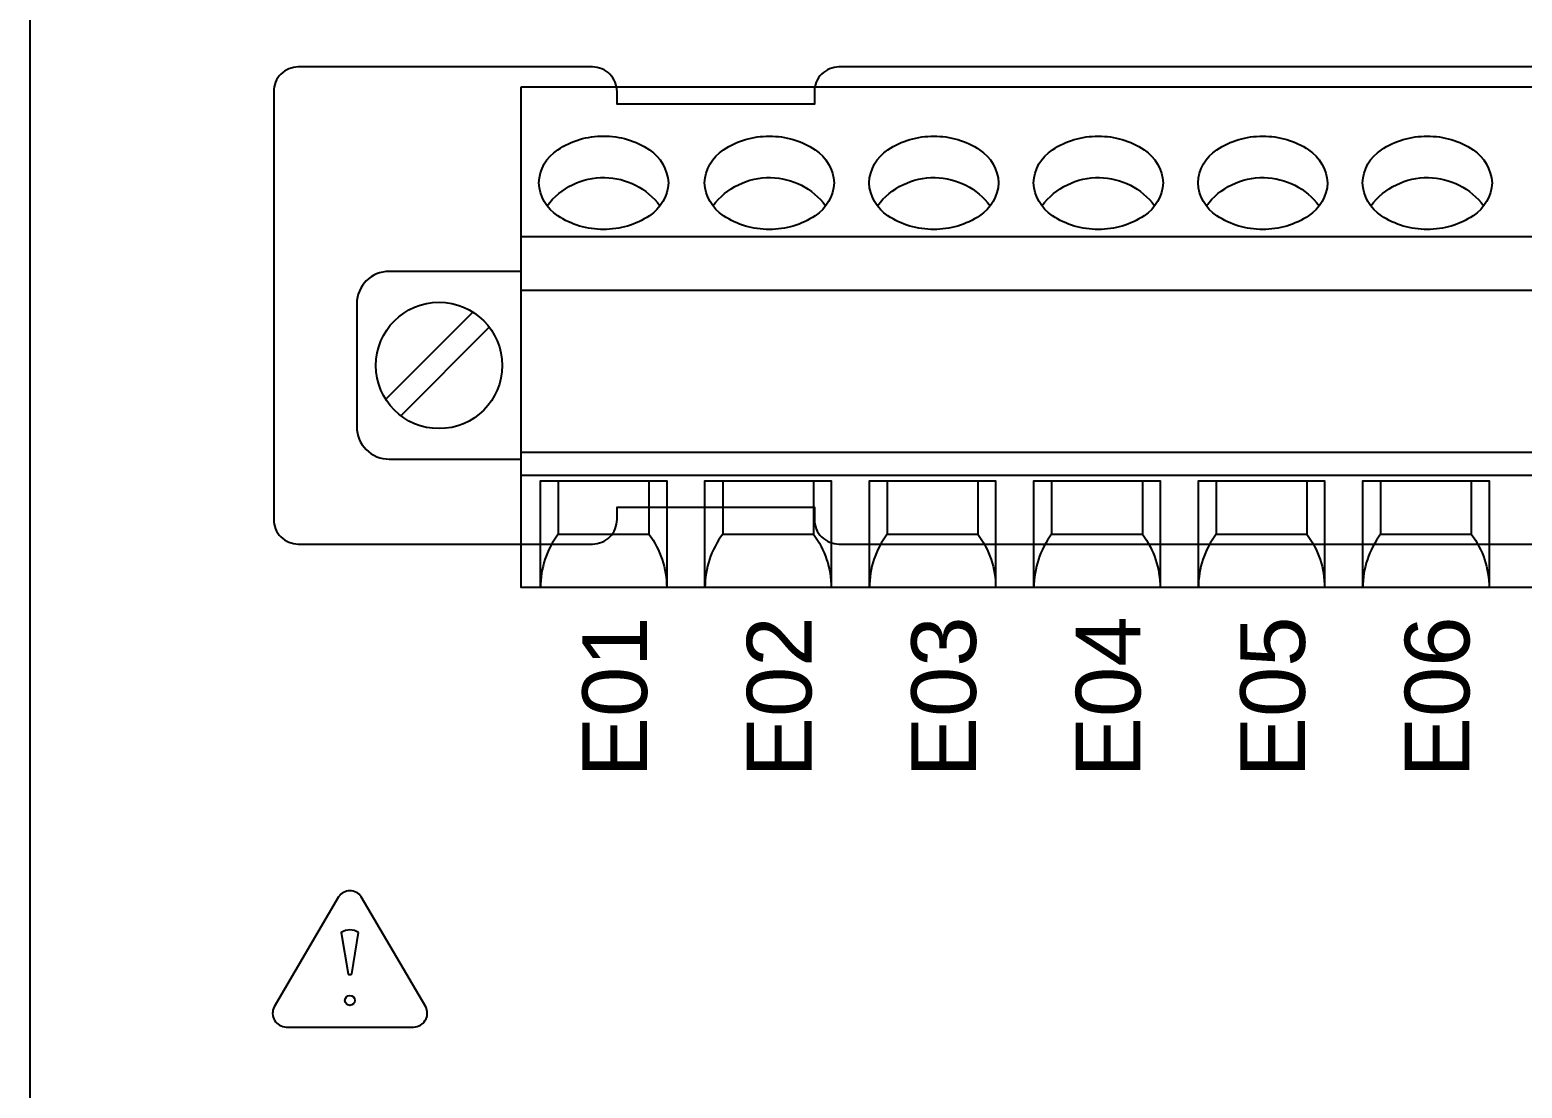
# Model space of a CAD drawing. Extents: x 0.3 to 23.7, y 0.2 to 17.8.
# Drawn here: x 17.606 to 19.421, y 2.856 to 4.142 of the extents above; entities that cross this region are included whole.
import ezdxf

# ---------------------------------------------------------------- set-up
doc = ezdxf.new("R2010")
doc.units = 0
doc.header["$MEASUREMENT"] = 0
for name, color, linetype in [('4_01__0-__EMPTY', 7, 'CONTINUOUS'), ('4_02__B-___3__DI___4__DO__', 7, 'CONTINUOUS'), ('4_03__1-___4__DI___4__DO_E', 7, 'CONTINUOUS'), ('4_04__C-___4__DI___4__DO_F', 7, 'CONTINUOUS'), ('4_05__D-___4__DI___3__DO_E', 7, 'CONTINUOUS'), ('4_06__2-___8__DO__ELECTROM', 7, 'CONTINUOUS'), ('4_07__3-___8__DI', 7, 'CONTINUOUS'), ('4_08__4-___14__DI', 7, 'CONTINUOUS'), ('4_09__6-___4__AI___4__AO__', 7, 'CONTINUOUS'), ('6_00_____DWG', 7, 'CONTINUOUS')]:
    doc.layers.add(name, color=color, linetype=linetype)
doc.styles.add('ARIAL', font='arial.ttf')

msp = doc.modelspace()

# ---------------------------------------------------------------- linework, layer by layer
at = {"layer": '4_01__0-__EMPTY'}
msp.add_lwpolyline([(19.5555, 4.0971), (18.5902, 4.0971, 0.414214), (18.5603, 4.0672), (18.5603, 4.0521), (18.3203, 4.0521), (18.3203, 4.0672, 0.414214), (18.2905, 4.0971), (17.9327, 4.0971, 0.414973), (17.9028, 4.0672), (17.9028, 3.547, 0.414973), (17.9327, 3.5171), (18.2905, 3.5171, 0.414214), (18.3203, 3.547), (18.3203, 3.5621), (18.5603, 3.5621), (18.5603, 3.547, 0.414214), (18.5902, 3.5171), (19.5555, 3.5171, 0.414214)], format="xyb", dxfattribs=at)
at = {"layer": '4_02__B-___3__DI___4__DO__'}
msp.add_lwpolyline([(18.2039, 4.0728), (19.8039, 4.0728), (19.8039, 3.4641), (18.2039, 3.4641)], close=True, dxfattribs=at)
for points in [[(18.2252, 3.9563, -0.244062), (18.2483, 3.9964, -0.154167), (18.3039, 4.013, -0.154167), (18.3596, 3.9964, -0.236767), (18.3827, 3.9563, -0.24406), (18.3596, 3.9163, -0.154167), (18.3039, 3.8997, -0.154167), (18.2483, 3.9163, -0.244061)], [(18.4268, 3.9563, -0.244062), (18.4498, 3.9964, -0.154167), (18.5055, 4.0129, -0.154167), (18.5612, 3.9964, -0.236767), (18.5843, 3.9563, -0.24406), (18.5612, 3.9163, -0.154167), (18.5055, 3.8997, -0.154167), (18.4498, 3.9163, -0.244061)], [(18.6268, 3.9563, -0.244062), (18.6498, 3.9964, -0.154167), (18.7055, 4.0129, -0.154167), (18.7612, 3.9964, -0.236767), (18.7843, 3.9563, -0.24406), (18.7612, 3.9163, -0.154167), (18.7055, 3.8997, -0.154167), (18.6498, 3.9163, -0.244061)], [(18.8268, 3.9563, -0.244062), (18.8498, 3.9964, -0.154167), (18.9055, 4.0129, -0.154167), (18.9612, 3.9964, -0.236767), (18.9843, 3.9563, -0.24406), (18.9612, 3.9163, -0.154167), (18.9055, 3.8997, -0.154167), (18.8498, 3.9163, -0.244061)], [(19.0268, 3.9563, -0.244062), (19.0498, 3.9964, -0.154167), (19.1055, 4.0129, -0.154167), (19.1612, 3.9964, -0.236767), (19.1843, 3.9563, -0.24406), (19.1612, 3.9163, -0.154167), (19.1055, 3.8997, -0.154167), (19.0498, 3.9163, -0.244061)], [(19.2268, 3.9563, -0.244062), (19.2498, 3.9964, -0.154167), (19.3055, 4.0129, -0.154167), (19.3612, 3.9964, -0.236767), (19.3843, 3.9563, -0.24406), (19.3612, 3.9163, -0.154167), (19.3055, 3.8997, -0.154167), (19.2498, 3.9163, -0.244061)]]:
    msp.add_lwpolyline(points, format="xyb", close=True, dxfattribs=at)
for points in [[(18.2353, 3.9283, -0.001746), (18.2354, 3.9284, -0.240907), (18.3055, 3.9627, -0.231198), (18.3725, 3.9284, -0.005828), (18.3728, 3.9285)], [(18.4369, 3.9283, -0.001746), (18.437, 3.9284, -0.240907), (18.5071, 3.9626, -0.231198), (18.574, 3.9284, -0.005828), (18.5743, 3.9285)], [(18.6369, 3.9283, -0.001746), (18.637, 3.9284, -0.240907), (18.7071, 3.9626, -0.231198), (18.774, 3.9284, -0.005828), (18.7743, 3.9285)], [(18.8369, 3.9283, -0.001746), (18.837, 3.9284, -0.240907), (18.9071, 3.9626, -0.231198), (18.974, 3.9284, -0.005828), (18.9743, 3.9285)], [(19.0369, 3.9283, -0.001746), (19.037, 3.9284, -0.240907), (19.1071, 3.9626, -0.231198), (19.174, 3.9284, -0.005828), (19.1743, 3.9285)], [(19.2369, 3.9283, -0.001746), (19.237, 3.9284, -0.240907), (19.3071, 3.9626, -0.231198), (19.374, 3.9284, -0.005828), (19.3743, 3.9285)], [(18.2039, 3.8486), (18.0433, 3.8486, 0.414169), (18.0039, 3.8093), (18.0039, 3.6597, 0.414258), (18.0433, 3.6203), (18.2039, 3.6203)], [(18.2488, 3.5941), (18.2488, 3.529, 0.162853), (18.2272, 3.4641, 1.944453)], [(18.3591, 3.5941), (18.3591, 3.529, -0.162853), (18.3807, 3.4641, -1.944453)], [(18.4488, 3.5941), (18.4488, 3.529, 0.162853), (18.4272, 3.4641, 1.944453)], [(18.5591, 3.5941), (18.5591, 3.529, -0.162853), (18.5807, 3.4641, -1.944453)], [(18.6488, 3.5941), (18.6488, 3.529, 0.162853), (18.6272, 3.4641, 1.944453)], [(18.7591, 3.5941), (18.7591, 3.529, -0.162853), (18.7807, 3.4641, -1.944453)], [(18.8488, 3.5941), (18.8488, 3.529, 0.162853), (18.8272, 3.4641, 1.944453)], [(18.9591, 3.5941), (18.9591, 3.529, -0.162853), (18.9807, 3.4641, -1.944453)], [(19.0488, 3.5941), (19.0488, 3.529, 0.162853), (19.0272, 3.4641, 1.944453)], [(19.1591, 3.5941), (19.1591, 3.529, -0.162853), (19.1807, 3.4641, -1.944453)], [(19.2488, 3.5941), (19.2488, 3.529, 0.162853), (19.2272, 3.4641, 1.944453)], [(19.3591, 3.5941), (19.3591, 3.529, -0.162853), (19.3807, 3.4641, -1.944453)]]:
    msp.add_lwpolyline(points, format="xyb", dxfattribs=at)
for points in [[(18.2039, 3.8912), (19.8039, 3.8912)], [(18.2039, 3.8257), (19.8039, 3.8257)], [(18.0391, 3.6931), (18.145, 3.799)], [(18.0574, 3.6731), (18.165, 3.7807)], [(18.2039, 3.6286), (19.8039, 3.6286)], [(18.2039, 3.6008), (19.8039, 3.6008)], [(18.2272, 3.4641), (18.2272, 3.5941), (18.3807, 3.5941), (18.3807, 3.4641)], [(18.4272, 3.4641), (18.4272, 3.5941), (18.5807, 3.5941), (18.5807, 3.4641)], [(18.6272, 3.4641), (18.6272, 3.5941), (18.7807, 3.5941), (18.7807, 3.4641)], [(18.8272, 3.4641), (18.8272, 3.5941), (18.9807, 3.5941), (18.9807, 3.4641)], [(19.0272, 3.4641), (19.0272, 3.5941), (19.1807, 3.5941), (19.1807, 3.4641)], [(19.2272, 3.4641), (19.2272, 3.5941), (19.3807, 3.5941), (19.3807, 3.4641)], [(18.2488, 3.529), (18.3591, 3.529)], [(18.4488, 3.529), (18.5591, 3.529)], [(18.6488, 3.529), (18.7591, 3.529)], [(18.8488, 3.529), (18.9591, 3.529)], [(19.0488, 3.529), (19.1591, 3.529)], [(19.2488, 3.529), (19.3591, 3.529)]]:
    msp.add_lwpolyline(points, dxfattribs=at)
msp.add_circle((18.1039, 3.7342), 0.0768, dxfattribs=at)
at = {"layer": '4_03__1-___4__DI___4__DO_E'}
msp.add_lwpolyline([(18.2039, 4.0728), (19.8039, 4.0728), (19.8039, 3.4641), (18.2039, 3.4641)], close=True, dxfattribs=at)
for points in [[(18.2252, 3.9563, -0.244062), (18.2483, 3.9964, -0.154167), (18.3039, 4.013, -0.154167), (18.3596, 3.9964, -0.236767), (18.3827, 3.9563, -0.24406), (18.3596, 3.9163, -0.154167), (18.3039, 3.8997, -0.154167), (18.2483, 3.9163, -0.244061)], [(18.4268, 3.9563, -0.244062), (18.4498, 3.9964, -0.154167), (18.5055, 4.0129, -0.154167), (18.5612, 3.9964, -0.236767), (18.5843, 3.9563, -0.24406), (18.5612, 3.9163, -0.154167), (18.5055, 3.8997, -0.154167), (18.4498, 3.9163, -0.244061)], [(18.6268, 3.9563, -0.244062), (18.6498, 3.9964, -0.154167), (18.7055, 4.0129, -0.154167), (18.7612, 3.9964, -0.236767), (18.7843, 3.9563, -0.24406), (18.7612, 3.9163, -0.154167), (18.7055, 3.8997, -0.154167), (18.6498, 3.9163, -0.244061)], [(18.8268, 3.9563, -0.244062), (18.8498, 3.9964, -0.154167), (18.9055, 4.0129, -0.154167), (18.9612, 3.9964, -0.236767), (18.9843, 3.9563, -0.24406), (18.9612, 3.9163, -0.154167), (18.9055, 3.8997, -0.154167), (18.8498, 3.9163, -0.244061)], [(19.0268, 3.9563, -0.244062), (19.0498, 3.9964, -0.154167), (19.1055, 4.0129, -0.154167), (19.1612, 3.9964, -0.236767), (19.1843, 3.9563, -0.24406), (19.1612, 3.9163, -0.154167), (19.1055, 3.8997, -0.154167), (19.0498, 3.9163, -0.244061)], [(19.2268, 3.9563, -0.244062), (19.2498, 3.9964, -0.154167), (19.3055, 4.0129, -0.154167), (19.3612, 3.9964, -0.236767), (19.3843, 3.9563, -0.24406), (19.3612, 3.9163, -0.154167), (19.3055, 3.8997, -0.154167), (19.2498, 3.9163, -0.244061)]]:
    msp.add_lwpolyline(points, format="xyb", close=True, dxfattribs=at)
for points in [[(18.2353, 3.9283, -0.001746), (18.2354, 3.9284, -0.240907), (18.3055, 3.9627, -0.231198), (18.3725, 3.9284, -0.005828), (18.3728, 3.9285)], [(18.4369, 3.9283, -0.001746), (18.437, 3.9284, -0.240907), (18.5071, 3.9626, -0.231198), (18.574, 3.9284, -0.005828), (18.5743, 3.9285)], [(18.6369, 3.9283, -0.001746), (18.637, 3.9284, -0.240907), (18.7071, 3.9626, -0.231198), (18.774, 3.9284, -0.005828), (18.7743, 3.9285)], [(18.8369, 3.9283, -0.001746), (18.837, 3.9284, -0.240907), (18.9071, 3.9626, -0.231198), (18.974, 3.9284, -0.005828), (18.9743, 3.9285)], [(19.0369, 3.9283, -0.001746), (19.037, 3.9284, -0.240907), (19.1071, 3.9626, -0.231198), (19.174, 3.9284, -0.005828), (19.1743, 3.9285)], [(19.2369, 3.9283, -0.001746), (19.237, 3.9284, -0.240907), (19.3071, 3.9626, -0.231198), (19.374, 3.9284, -0.005828), (19.3743, 3.9285)], [(18.2039, 3.8486), (18.0433, 3.8486, 0.414169), (18.0039, 3.8093), (18.0039, 3.6597, 0.414258), (18.0433, 3.6203), (18.2039, 3.6203)], [(18.2488, 3.5941), (18.2488, 3.529, 0.162853), (18.2272, 3.4641, 1.944453)], [(18.3591, 3.5941), (18.3591, 3.529, -0.162853), (18.3807, 3.4641, -1.944453)], [(18.4488, 3.5941), (18.4488, 3.529, 0.162853), (18.4272, 3.4641, 1.944453)], [(18.5591, 3.5941), (18.5591, 3.529, -0.162853), (18.5807, 3.4641, -1.944453)], [(18.6488, 3.5941), (18.6488, 3.529, 0.162853), (18.6272, 3.4641, 1.944453)], [(18.7591, 3.5941), (18.7591, 3.529, -0.162853), (18.7807, 3.4641, -1.944453)], [(18.8488, 3.5941), (18.8488, 3.529, 0.162853), (18.8272, 3.4641, 1.944453)], [(18.9591, 3.5941), (18.9591, 3.529, -0.162853), (18.9807, 3.4641, -1.944453)], [(19.0488, 3.5941), (19.0488, 3.529, 0.162853), (19.0272, 3.4641, 1.944453)], [(19.1591, 3.5941), (19.1591, 3.529, -0.162853), (19.1807, 3.4641, -1.944453)], [(19.2488, 3.5941), (19.2488, 3.529, 0.162853), (19.2272, 3.4641, 1.944453)], [(19.3591, 3.5941), (19.3591, 3.529, -0.162853), (19.3807, 3.4641, -1.944453)]]:
    msp.add_lwpolyline(points, format="xyb", dxfattribs=at)
for points in [[(18.2039, 3.8912), (19.8039, 3.8912)], [(18.2039, 3.8257), (19.8039, 3.8257)], [(18.0391, 3.6931), (18.145, 3.799)], [(18.0574, 3.6731), (18.165, 3.7807)], [(18.2039, 3.6286), (19.8039, 3.6286)], [(18.2039, 3.6008), (19.8039, 3.6008)], [(18.2272, 3.4641), (18.2272, 3.5941), (18.3807, 3.5941), (18.3807, 3.4641)], [(18.4272, 3.4641), (18.4272, 3.5941), (18.5807, 3.5941), (18.5807, 3.4641)], [(18.6272, 3.4641), (18.6272, 3.5941), (18.7807, 3.5941), (18.7807, 3.4641)], [(18.8272, 3.4641), (18.8272, 3.5941), (18.9807, 3.5941), (18.9807, 3.4641)], [(19.0272, 3.4641), (19.0272, 3.5941), (19.1807, 3.5941), (19.1807, 3.4641)], [(19.2272, 3.4641), (19.2272, 3.5941), (19.3807, 3.5941), (19.3807, 3.4641)], [(18.2488, 3.529), (18.3591, 3.529)], [(18.4488, 3.529), (18.5591, 3.529)], [(18.6488, 3.529), (18.7591, 3.529)], [(18.8488, 3.529), (18.9591, 3.529)], [(19.0488, 3.529), (19.1591, 3.529)], [(19.2488, 3.529), (19.3591, 3.529)]]:
    msp.add_lwpolyline(points, dxfattribs=at)
msp.add_circle((18.1039, 3.7342), 0.0768, dxfattribs=at)
at = {"layer": '4_04__C-___4__DI___4__DO_F'}
msp.add_lwpolyline([(18.2039, 4.0728), (19.8039, 4.0728), (19.8039, 3.4641), (18.2039, 3.4641)], close=True, dxfattribs=at)
for points in [[(18.2252, 3.9563, -0.244062), (18.2483, 3.9964, -0.154167), (18.3039, 4.013, -0.154167), (18.3596, 3.9964, -0.236767), (18.3827, 3.9563, -0.24406), (18.3596, 3.9163, -0.154167), (18.3039, 3.8997, -0.154167), (18.2483, 3.9163, -0.244061)], [(18.4268, 3.9563, -0.244062), (18.4498, 3.9964, -0.154167), (18.5055, 4.0129, -0.154167), (18.5612, 3.9964, -0.236767), (18.5843, 3.9563, -0.24406), (18.5612, 3.9163, -0.154167), (18.5055, 3.8997, -0.154167), (18.4498, 3.9163, -0.244061)], [(18.6268, 3.9563, -0.244062), (18.6498, 3.9964, -0.154167), (18.7055, 4.0129, -0.154167), (18.7612, 3.9964, -0.236767), (18.7843, 3.9563, -0.24406), (18.7612, 3.9163, -0.154167), (18.7055, 3.8997, -0.154167), (18.6498, 3.9163, -0.244061)], [(18.8268, 3.9563, -0.244062), (18.8498, 3.9964, -0.154167), (18.9055, 4.0129, -0.154167), (18.9612, 3.9964, -0.236767), (18.9843, 3.9563, -0.24406), (18.9612, 3.9163, -0.154167), (18.9055, 3.8997, -0.154167), (18.8498, 3.9163, -0.244061)], [(19.0268, 3.9563, -0.244062), (19.0498, 3.9964, -0.154167), (19.1055, 4.0129, -0.154167), (19.1612, 3.9964, -0.236767), (19.1843, 3.9563, -0.24406), (19.1612, 3.9163, -0.154167), (19.1055, 3.8997, -0.154167), (19.0498, 3.9163, -0.244061)], [(19.2268, 3.9563, -0.244062), (19.2498, 3.9964, -0.154167), (19.3055, 4.0129, -0.154167), (19.3612, 3.9964, -0.236767), (19.3843, 3.9563, -0.24406), (19.3612, 3.9163, -0.154167), (19.3055, 3.8997, -0.154167), (19.2498, 3.9163, -0.244061)]]:
    msp.add_lwpolyline(points, format="xyb", close=True, dxfattribs=at)
for points in [[(18.2353, 3.9283, -0.001746), (18.2354, 3.9284, -0.240907), (18.3055, 3.9627, -0.231198), (18.3725, 3.9284, -0.005828), (18.3728, 3.9285)], [(18.4369, 3.9283, -0.001746), (18.437, 3.9284, -0.240907), (18.5071, 3.9626, -0.231198), (18.574, 3.9284, -0.005828), (18.5743, 3.9285)], [(18.6369, 3.9283, -0.001746), (18.637, 3.9284, -0.240907), (18.7071, 3.9626, -0.231198), (18.774, 3.9284, -0.005828), (18.7743, 3.9285)], [(18.8369, 3.9283, -0.001746), (18.837, 3.9284, -0.240907), (18.9071, 3.9626, -0.231198), (18.974, 3.9284, -0.005828), (18.9743, 3.9285)], [(19.0369, 3.9283, -0.001746), (19.037, 3.9284, -0.240907), (19.1071, 3.9626, -0.231198), (19.174, 3.9284, -0.005828), (19.1743, 3.9285)], [(19.2369, 3.9283, -0.001746), (19.237, 3.9284, -0.240907), (19.3071, 3.9626, -0.231198), (19.374, 3.9284, -0.005828), (19.3743, 3.9285)], [(18.2039, 3.8486), (18.0433, 3.8486, 0.414169), (18.0039, 3.8093), (18.0039, 3.6597, 0.414258), (18.0433, 3.6203), (18.2039, 3.6203)], [(18.2488, 3.5941), (18.2488, 3.529, 0.162853), (18.2272, 3.4641, 1.944453)], [(18.3591, 3.5941), (18.3591, 3.529, -0.162853), (18.3807, 3.4641, -1.944453)], [(18.4488, 3.5941), (18.4488, 3.529, 0.162853), (18.4272, 3.4641, 1.944453)], [(18.5591, 3.5941), (18.5591, 3.529, -0.162853), (18.5807, 3.4641, -1.944453)], [(18.6488, 3.5941), (18.6488, 3.529, 0.162853), (18.6272, 3.4641, 1.944453)], [(18.7591, 3.5941), (18.7591, 3.529, -0.162853), (18.7807, 3.4641, -1.944453)], [(18.8488, 3.5941), (18.8488, 3.529, 0.162853), (18.8272, 3.4641, 1.944453)], [(18.9591, 3.5941), (18.9591, 3.529, -0.162853), (18.9807, 3.4641, -1.944453)], [(19.0488, 3.5941), (19.0488, 3.529, 0.162853), (19.0272, 3.4641, 1.944453)], [(19.1591, 3.5941), (19.1591, 3.529, -0.162853), (19.1807, 3.4641, -1.944453)], [(19.2488, 3.5941), (19.2488, 3.529, 0.162853), (19.2272, 3.4641, 1.944453)], [(19.3591, 3.5941), (19.3591, 3.529, -0.162853), (19.3807, 3.4641, -1.944453)]]:
    msp.add_lwpolyline(points, format="xyb", dxfattribs=at)
for points in [[(18.2039, 3.8912), (19.8039, 3.8912)], [(18.2039, 3.8257), (19.8039, 3.8257)], [(18.0391, 3.6931), (18.145, 3.799)], [(18.0574, 3.6731), (18.165, 3.7807)], [(18.2039, 3.6286), (19.8039, 3.6286)], [(18.2039, 3.6008), (19.8039, 3.6008)], [(18.2272, 3.4641), (18.2272, 3.5941), (18.3807, 3.5941), (18.3807, 3.4641)], [(18.4272, 3.4641), (18.4272, 3.5941), (18.5807, 3.5941), (18.5807, 3.4641)], [(18.6272, 3.4641), (18.6272, 3.5941), (18.7807, 3.5941), (18.7807, 3.4641)], [(18.8272, 3.4641), (18.8272, 3.5941), (18.9807, 3.5941), (18.9807, 3.4641)], [(19.0272, 3.4641), (19.0272, 3.5941), (19.1807, 3.5941), (19.1807, 3.4641)], [(19.2272, 3.4641), (19.2272, 3.5941), (19.3807, 3.5941), (19.3807, 3.4641)], [(18.2488, 3.529), (18.3591, 3.529)], [(18.4488, 3.529), (18.5591, 3.529)], [(18.6488, 3.529), (18.7591, 3.529)], [(18.8488, 3.529), (18.9591, 3.529)], [(19.0488, 3.529), (19.1591, 3.529)], [(19.2488, 3.529), (19.3591, 3.529)]]:
    msp.add_lwpolyline(points, dxfattribs=at)
msp.add_circle((18.1039, 3.7342), 0.0768, dxfattribs=at)
at = {"layer": '4_05__D-___4__DI___3__DO_E'}
msp.add_lwpolyline([(18.2039, 4.0728), (19.8039, 4.0728), (19.8039, 3.4641), (18.2039, 3.4641)], close=True, dxfattribs=at)
for points in [[(18.2252, 3.9563, -0.244062), (18.2483, 3.9964, -0.154167), (18.3039, 4.013, -0.154167), (18.3596, 3.9964, -0.236767), (18.3827, 3.9563, -0.24406), (18.3596, 3.9163, -0.154167), (18.3039, 3.8997, -0.154167), (18.2483, 3.9163, -0.244061)], [(18.4268, 3.9563, -0.244062), (18.4498, 3.9964, -0.154167), (18.5055, 4.0129, -0.154167), (18.5612, 3.9964, -0.236767), (18.5843, 3.9563, -0.24406), (18.5612, 3.9163, -0.154167), (18.5055, 3.8997, -0.154167), (18.4498, 3.9163, -0.244061)], [(18.6268, 3.9563, -0.244062), (18.6498, 3.9964, -0.154167), (18.7055, 4.0129, -0.154167), (18.7612, 3.9964, -0.236767), (18.7843, 3.9563, -0.24406), (18.7612, 3.9163, -0.154167), (18.7055, 3.8997, -0.154167), (18.6498, 3.9163, -0.244061)], [(18.8268, 3.9563, -0.244062), (18.8498, 3.9964, -0.154167), (18.9055, 4.0129, -0.154167), (18.9612, 3.9964, -0.236767), (18.9843, 3.9563, -0.24406), (18.9612, 3.9163, -0.154167), (18.9055, 3.8997, -0.154167), (18.8498, 3.9163, -0.244061)], [(19.0268, 3.9563, -0.244062), (19.0498, 3.9964, -0.154167), (19.1055, 4.0129, -0.154167), (19.1612, 3.9964, -0.236767), (19.1843, 3.9563, -0.24406), (19.1612, 3.9163, -0.154167), (19.1055, 3.8997, -0.154167), (19.0498, 3.9163, -0.244061)], [(19.2268, 3.9563, -0.244062), (19.2498, 3.9964, -0.154167), (19.3055, 4.0129, -0.154167), (19.3612, 3.9964, -0.236767), (19.3843, 3.9563, -0.24406), (19.3612, 3.9163, -0.154167), (19.3055, 3.8997, -0.154167), (19.2498, 3.9163, -0.244061)]]:
    msp.add_lwpolyline(points, format="xyb", close=True, dxfattribs=at)
for points in [[(18.2353, 3.9283, -0.001746), (18.2354, 3.9284, -0.240907), (18.3055, 3.9627, -0.231198), (18.3725, 3.9284, -0.005828), (18.3728, 3.9285)], [(18.4369, 3.9283, -0.001746), (18.437, 3.9284, -0.240907), (18.5071, 3.9626, -0.231198), (18.574, 3.9284, -0.005828), (18.5743, 3.9285)], [(18.6369, 3.9283, -0.001746), (18.637, 3.9284, -0.240907), (18.7071, 3.9626, -0.231198), (18.774, 3.9284, -0.005828), (18.7743, 3.9285)], [(18.8369, 3.9283, -0.001746), (18.837, 3.9284, -0.240907), (18.9071, 3.9626, -0.231198), (18.974, 3.9284, -0.005828), (18.9743, 3.9285)], [(19.0369, 3.9283, -0.001746), (19.037, 3.9284, -0.240907), (19.1071, 3.9626, -0.231198), (19.174, 3.9284, -0.005828), (19.1743, 3.9285)], [(19.2369, 3.9283, -0.001746), (19.237, 3.9284, -0.240907), (19.3071, 3.9626, -0.231198), (19.374, 3.9284, -0.005828), (19.3743, 3.9285)], [(18.2039, 3.8486), (18.0433, 3.8486, 0.414169), (18.0039, 3.8093), (18.0039, 3.6597, 0.414258), (18.0433, 3.6203), (18.2039, 3.6203)], [(18.2488, 3.5941), (18.2488, 3.529, 0.162853), (18.2272, 3.4641, 1.944453)], [(18.3591, 3.5941), (18.3591, 3.529, -0.162853), (18.3807, 3.4641, -1.944453)], [(18.4488, 3.5941), (18.4488, 3.529, 0.162853), (18.4272, 3.4641, 1.944453)], [(18.5591, 3.5941), (18.5591, 3.529, -0.162853), (18.5807, 3.4641, -1.944453)], [(18.6488, 3.5941), (18.6488, 3.529, 0.162853), (18.6272, 3.4641, 1.944453)], [(18.7591, 3.5941), (18.7591, 3.529, -0.162853), (18.7807, 3.4641, -1.944453)], [(18.8488, 3.5941), (18.8488, 3.529, 0.162853), (18.8272, 3.4641, 1.944453)], [(18.9591, 3.5941), (18.9591, 3.529, -0.162853), (18.9807, 3.4641, -1.944453)], [(19.0488, 3.5941), (19.0488, 3.529, 0.162853), (19.0272, 3.4641, 1.944453)], [(19.1591, 3.5941), (19.1591, 3.529, -0.162853), (19.1807, 3.4641, -1.944453)], [(19.2488, 3.5941), (19.2488, 3.529, 0.162853), (19.2272, 3.4641, 1.944453)], [(19.3591, 3.5941), (19.3591, 3.529, -0.162853), (19.3807, 3.4641, -1.944453)]]:
    msp.add_lwpolyline(points, format="xyb", dxfattribs=at)
for points in [[(18.2039, 3.8912), (19.8039, 3.8912)], [(18.2039, 3.8257), (19.8039, 3.8257)], [(18.0391, 3.6931), (18.145, 3.799)], [(18.0574, 3.6731), (18.165, 3.7807)], [(18.2039, 3.6286), (19.8039, 3.6286)], [(18.2039, 3.6008), (19.8039, 3.6008)], [(18.2272, 3.4641), (18.2272, 3.5941), (18.3807, 3.5941), (18.3807, 3.4641)], [(18.4272, 3.4641), (18.4272, 3.5941), (18.5807, 3.5941), (18.5807, 3.4641)], [(18.6272, 3.4641), (18.6272, 3.5941), (18.7807, 3.5941), (18.7807, 3.4641)], [(18.8272, 3.4641), (18.8272, 3.5941), (18.9807, 3.5941), (18.9807, 3.4641)], [(19.0272, 3.4641), (19.0272, 3.5941), (19.1807, 3.5941), (19.1807, 3.4641)], [(19.2272, 3.4641), (19.2272, 3.5941), (19.3807, 3.5941), (19.3807, 3.4641)], [(18.2488, 3.529), (18.3591, 3.529)], [(18.4488, 3.529), (18.5591, 3.529)], [(18.6488, 3.529), (18.7591, 3.529)], [(18.8488, 3.529), (18.9591, 3.529)], [(19.0488, 3.529), (19.1591, 3.529)], [(19.2488, 3.529), (19.3591, 3.529)]]:
    msp.add_lwpolyline(points, dxfattribs=at)
msp.add_circle((18.1039, 3.7342), 0.0768, dxfattribs=at)
at = {"layer": '4_06__2-___8__DO__ELECTROM'}
msp.add_lwpolyline([(18.2039, 4.0728), (19.8039, 4.0728), (19.8039, 3.4641), (18.2039, 3.4641)], close=True, dxfattribs=at)
for points in [[(18.2252, 3.9563, -0.244062), (18.2483, 3.9964, -0.154167), (18.3039, 4.013, -0.154167), (18.3596, 3.9964, -0.236767), (18.3827, 3.9563, -0.24406), (18.3596, 3.9163, -0.154167), (18.3039, 3.8997, -0.154167), (18.2483, 3.9163, -0.244061)], [(18.4268, 3.9563, -0.244062), (18.4498, 3.9964, -0.154167), (18.5055, 4.0129, -0.154167), (18.5612, 3.9964, -0.236767), (18.5843, 3.9563, -0.24406), (18.5612, 3.9163, -0.154167), (18.5055, 3.8997, -0.154167), (18.4498, 3.9163, -0.244061)], [(18.6268, 3.9563, -0.244062), (18.6498, 3.9964, -0.154167), (18.7055, 4.0129, -0.154167), (18.7612, 3.9964, -0.236767), (18.7843, 3.9563, -0.24406), (18.7612, 3.9163, -0.154167), (18.7055, 3.8997, -0.154167), (18.6498, 3.9163, -0.244061)], [(18.8268, 3.9563, -0.244062), (18.8498, 3.9964, -0.154167), (18.9055, 4.0129, -0.154167), (18.9612, 3.9964, -0.236767), (18.9843, 3.9563, -0.24406), (18.9612, 3.9163, -0.154167), (18.9055, 3.8997, -0.154167), (18.8498, 3.9163, -0.244061)], [(19.0268, 3.9563, -0.244062), (19.0498, 3.9964, -0.154167), (19.1055, 4.0129, -0.154167), (19.1612, 3.9964, -0.236767), (19.1843, 3.9563, -0.24406), (19.1612, 3.9163, -0.154167), (19.1055, 3.8997, -0.154167), (19.0498, 3.9163, -0.244061)], [(19.2268, 3.9563, -0.244062), (19.2498, 3.9964, -0.154167), (19.3055, 4.0129, -0.154167), (19.3612, 3.9964, -0.236767), (19.3843, 3.9563, -0.24406), (19.3612, 3.9163, -0.154167), (19.3055, 3.8997, -0.154167), (19.2498, 3.9163, -0.244061)]]:
    msp.add_lwpolyline(points, format="xyb", close=True, dxfattribs=at)
for points in [[(18.2353, 3.9283, -0.001746), (18.2354, 3.9284, -0.240907), (18.3055, 3.9627, -0.231198), (18.3725, 3.9284, -0.005828), (18.3728, 3.9285)], [(18.4369, 3.9283, -0.001746), (18.437, 3.9284, -0.240907), (18.5071, 3.9626, -0.231198), (18.574, 3.9284, -0.005828), (18.5743, 3.9285)], [(18.6369, 3.9283, -0.001746), (18.637, 3.9284, -0.240907), (18.7071, 3.9626, -0.231198), (18.774, 3.9284, -0.005828), (18.7743, 3.9285)], [(18.8369, 3.9283, -0.001746), (18.837, 3.9284, -0.240907), (18.9071, 3.9626, -0.231198), (18.974, 3.9284, -0.005828), (18.9743, 3.9285)], [(19.0369, 3.9283, -0.001746), (19.037, 3.9284, -0.240907), (19.1071, 3.9626, -0.231198), (19.174, 3.9284, -0.005828), (19.1743, 3.9285)], [(19.2369, 3.9283, -0.001746), (19.237, 3.9284, -0.240907), (19.3071, 3.9626, -0.231198), (19.374, 3.9284, -0.005828), (19.3743, 3.9285)], [(18.2039, 3.8486), (18.0433, 3.8486, 0.414169), (18.0039, 3.8093), (18.0039, 3.6597, 0.414258), (18.0433, 3.6203), (18.2039, 3.6203)], [(18.2488, 3.5941), (18.2488, 3.529, 0.162853), (18.2272, 3.4641, 1.944453)], [(18.3591, 3.5941), (18.3591, 3.529, -0.162853), (18.3807, 3.4641, -1.944453)], [(18.4488, 3.5941), (18.4488, 3.529, 0.162853), (18.4272, 3.4641, 1.944453)], [(18.5591, 3.5941), (18.5591, 3.529, -0.162853), (18.5807, 3.4641, -1.944453)], [(18.6488, 3.5941), (18.6488, 3.529, 0.162853), (18.6272, 3.4641, 1.944453)], [(18.7591, 3.5941), (18.7591, 3.529, -0.162853), (18.7807, 3.4641, -1.944453)], [(18.8488, 3.5941), (18.8488, 3.529, 0.162853), (18.8272, 3.4641, 1.944453)], [(18.9591, 3.5941), (18.9591, 3.529, -0.162853), (18.9807, 3.4641, -1.944453)], [(19.0488, 3.5941), (19.0488, 3.529, 0.162853), (19.0272, 3.4641, 1.944453)], [(19.1591, 3.5941), (19.1591, 3.529, -0.162853), (19.1807, 3.4641, -1.944453)], [(19.2488, 3.5941), (19.2488, 3.529, 0.162853), (19.2272, 3.4641, 1.944453)], [(19.3591, 3.5941), (19.3591, 3.529, -0.162853), (19.3807, 3.4641, -1.944453)]]:
    msp.add_lwpolyline(points, format="xyb", dxfattribs=at)
for points in [[(18.2039, 3.8912), (19.8039, 3.8912)], [(18.2039, 3.8257), (19.8039, 3.8257)], [(18.0391, 3.6931), (18.145, 3.799)], [(18.0574, 3.6731), (18.165, 3.7807)], [(18.2039, 3.6286), (19.8039, 3.6286)], [(18.2039, 3.6008), (19.8039, 3.6008)], [(18.2272, 3.4641), (18.2272, 3.5941), (18.3807, 3.5941), (18.3807, 3.4641)], [(18.4272, 3.4641), (18.4272, 3.5941), (18.5807, 3.5941), (18.5807, 3.4641)], [(18.6272, 3.4641), (18.6272, 3.5941), (18.7807, 3.5941), (18.7807, 3.4641)], [(18.8272, 3.4641), (18.8272, 3.5941), (18.9807, 3.5941), (18.9807, 3.4641)], [(19.0272, 3.4641), (19.0272, 3.5941), (19.1807, 3.5941), (19.1807, 3.4641)], [(19.2272, 3.4641), (19.2272, 3.5941), (19.3807, 3.5941), (19.3807, 3.4641)], [(18.2488, 3.529), (18.3591, 3.529)], [(18.4488, 3.529), (18.5591, 3.529)], [(18.6488, 3.529), (18.7591, 3.529)], [(18.8488, 3.529), (18.9591, 3.529)], [(19.0488, 3.529), (19.1591, 3.529)], [(19.2488, 3.529), (19.3591, 3.529)]]:
    msp.add_lwpolyline(points, dxfattribs=at)
msp.add_circle((18.1039, 3.7342), 0.0768, dxfattribs=at)
at = {"layer": '4_07__3-___8__DI'}
msp.add_lwpolyline([(18.2039, 4.0728), (19.8039, 4.0728), (19.8039, 3.4641), (18.2039, 3.4641)], close=True, dxfattribs=at)
for points in [[(18.2252, 3.9563, -0.244062), (18.2483, 3.9964, -0.154167), (18.3039, 4.013, -0.154167), (18.3596, 3.9964, -0.236767), (18.3827, 3.9563, -0.24406), (18.3596, 3.9163, -0.154167), (18.3039, 3.8997, -0.154167), (18.2483, 3.9163, -0.244061)], [(18.4268, 3.9563, -0.244062), (18.4498, 3.9964, -0.154167), (18.5055, 4.0129, -0.154167), (18.5612, 3.9964, -0.236767), (18.5843, 3.9563, -0.24406), (18.5612, 3.9163, -0.154167), (18.5055, 3.8997, -0.154167), (18.4498, 3.9163, -0.244061)], [(18.6268, 3.9563, -0.244062), (18.6498, 3.9964, -0.154167), (18.7055, 4.0129, -0.154167), (18.7612, 3.9964, -0.236767), (18.7843, 3.9563, -0.24406), (18.7612, 3.9163, -0.154167), (18.7055, 3.8997, -0.154167), (18.6498, 3.9163, -0.244061)], [(18.8268, 3.9563, -0.244062), (18.8498, 3.9964, -0.154167), (18.9055, 4.0129, -0.154167), (18.9612, 3.9964, -0.236767), (18.9843, 3.9563, -0.24406), (18.9612, 3.9163, -0.154167), (18.9055, 3.8997, -0.154167), (18.8498, 3.9163, -0.244061)], [(19.0268, 3.9563, -0.244062), (19.0498, 3.9964, -0.154167), (19.1055, 4.0129, -0.154167), (19.1612, 3.9964, -0.236767), (19.1843, 3.9563, -0.24406), (19.1612, 3.9163, -0.154167), (19.1055, 3.8997, -0.154167), (19.0498, 3.9163, -0.244061)], [(19.2268, 3.9563, -0.244062), (19.2498, 3.9964, -0.154167), (19.3055, 4.0129, -0.154167), (19.3612, 3.9964, -0.236767), (19.3843, 3.9563, -0.24406), (19.3612, 3.9163, -0.154167), (19.3055, 3.8997, -0.154167), (19.2498, 3.9163, -0.244061)]]:
    msp.add_lwpolyline(points, format="xyb", close=True, dxfattribs=at)
for points in [[(18.2353, 3.9283, -0.001746), (18.2354, 3.9284, -0.240907), (18.3055, 3.9627, -0.231198), (18.3725, 3.9284, -0.005828), (18.3728, 3.9285)], [(18.4369, 3.9283, -0.001746), (18.437, 3.9284, -0.240907), (18.5071, 3.9626, -0.231198), (18.574, 3.9284, -0.005828), (18.5743, 3.9285)], [(18.6369, 3.9283, -0.001746), (18.637, 3.9284, -0.240907), (18.7071, 3.9626, -0.231198), (18.774, 3.9284, -0.005828), (18.7743, 3.9285)], [(18.8369, 3.9283, -0.001746), (18.837, 3.9284, -0.240907), (18.9071, 3.9626, -0.231198), (18.974, 3.9284, -0.005828), (18.9743, 3.9285)], [(19.0369, 3.9283, -0.001746), (19.037, 3.9284, -0.240907), (19.1071, 3.9626, -0.231198), (19.174, 3.9284, -0.005828), (19.1743, 3.9285)], [(19.2369, 3.9283, -0.001746), (19.237, 3.9284, -0.240907), (19.3071, 3.9626, -0.231198), (19.374, 3.9284, -0.005828), (19.3743, 3.9285)], [(18.2039, 3.8486), (18.0433, 3.8486, 0.414169), (18.0039, 3.8093), (18.0039, 3.6597, 0.414258), (18.0433, 3.6203), (18.2039, 3.6203)], [(18.2488, 3.5941), (18.2488, 3.529, 0.162853), (18.2272, 3.4641, 1.944453)], [(18.3591, 3.5941), (18.3591, 3.529, -0.162853), (18.3807, 3.4641, -1.944453)], [(18.4488, 3.5941), (18.4488, 3.529, 0.162853), (18.4272, 3.4641, 1.944453)], [(18.5591, 3.5941), (18.5591, 3.529, -0.162853), (18.5807, 3.4641, -1.944453)], [(18.6488, 3.5941), (18.6488, 3.529, 0.162853), (18.6272, 3.4641, 1.944453)], [(18.7591, 3.5941), (18.7591, 3.529, -0.162853), (18.7807, 3.4641, -1.944453)], [(18.8488, 3.5941), (18.8488, 3.529, 0.162853), (18.8272, 3.4641, 1.944453)], [(18.9591, 3.5941), (18.9591, 3.529, -0.162853), (18.9807, 3.4641, -1.944453)], [(19.0488, 3.5941), (19.0488, 3.529, 0.162853), (19.0272, 3.4641, 1.944453)], [(19.1591, 3.5941), (19.1591, 3.529, -0.162853), (19.1807, 3.4641, -1.944453)], [(19.2488, 3.5941), (19.2488, 3.529, 0.162853), (19.2272, 3.4641, 1.944453)], [(19.3591, 3.5941), (19.3591, 3.529, -0.162853), (19.3807, 3.4641, -1.944453)]]:
    msp.add_lwpolyline(points, format="xyb", dxfattribs=at)
for points in [[(18.2039, 3.8912), (19.8039, 3.8912)], [(18.2039, 3.8257), (19.8039, 3.8257)], [(18.0391, 3.6931), (18.145, 3.799)], [(18.0574, 3.6731), (18.165, 3.7807)], [(18.2039, 3.6286), (19.8039, 3.6286)], [(18.2039, 3.6008), (19.8039, 3.6008)], [(18.2272, 3.4641), (18.2272, 3.5941), (18.3807, 3.5941), (18.3807, 3.4641)], [(18.4272, 3.4641), (18.4272, 3.5941), (18.5807, 3.5941), (18.5807, 3.4641)], [(18.6272, 3.4641), (18.6272, 3.5941), (18.7807, 3.5941), (18.7807, 3.4641)], [(18.8272, 3.4641), (18.8272, 3.5941), (18.9807, 3.5941), (18.9807, 3.4641)], [(19.0272, 3.4641), (19.0272, 3.5941), (19.1807, 3.5941), (19.1807, 3.4641)], [(19.2272, 3.4641), (19.2272, 3.5941), (19.3807, 3.5941), (19.3807, 3.4641)], [(18.2488, 3.529), (18.3591, 3.529)], [(18.4488, 3.529), (18.5591, 3.529)], [(18.6488, 3.529), (18.7591, 3.529)], [(18.8488, 3.529), (18.9591, 3.529)], [(19.0488, 3.529), (19.1591, 3.529)], [(19.2488, 3.529), (19.3591, 3.529)]]:
    msp.add_lwpolyline(points, dxfattribs=at)
msp.add_circle((18.1039, 3.7342), 0.0768, dxfattribs=at)
at = {"layer": '4_08__4-___14__DI'}
msp.add_lwpolyline([(18.2039, 4.0728), (19.8039, 4.0728), (19.8039, 3.4641), (18.2039, 3.4641)], close=True, dxfattribs=at)
for points in [[(18.2252, 3.9563, -0.244062), (18.2483, 3.9964, -0.154167), (18.3039, 4.013, -0.154167), (18.3596, 3.9964, -0.236767), (18.3827, 3.9563, -0.24406), (18.3596, 3.9163, -0.154167), (18.3039, 3.8997, -0.154167), (18.2483, 3.9163, -0.244061)], [(18.4268, 3.9563, -0.244062), (18.4498, 3.9964, -0.154167), (18.5055, 4.0129, -0.154167), (18.5612, 3.9964, -0.236767), (18.5843, 3.9563, -0.24406), (18.5612, 3.9163, -0.154167), (18.5055, 3.8997, -0.154167), (18.4498, 3.9163, -0.244061)], [(18.6268, 3.9563, -0.244062), (18.6498, 3.9964, -0.154167), (18.7055, 4.0129, -0.154167), (18.7612, 3.9964, -0.236767), (18.7843, 3.9563, -0.24406), (18.7612, 3.9163, -0.154167), (18.7055, 3.8997, -0.154167), (18.6498, 3.9163, -0.244061)], [(18.8268, 3.9563, -0.244062), (18.8498, 3.9964, -0.154167), (18.9055, 4.0129, -0.154167), (18.9612, 3.9964, -0.236767), (18.9843, 3.9563, -0.24406), (18.9612, 3.9163, -0.154167), (18.9055, 3.8997, -0.154167), (18.8498, 3.9163, -0.244061)], [(19.0268, 3.9563, -0.244062), (19.0498, 3.9964, -0.154167), (19.1055, 4.0129, -0.154167), (19.1612, 3.9964, -0.236767), (19.1843, 3.9563, -0.24406), (19.1612, 3.9163, -0.154167), (19.1055, 3.8997, -0.154167), (19.0498, 3.9163, -0.244061)], [(19.2268, 3.9563, -0.244062), (19.2498, 3.9964, -0.154167), (19.3055, 4.0129, -0.154167), (19.3612, 3.9964, -0.236767), (19.3843, 3.9563, -0.24406), (19.3612, 3.9163, -0.154167), (19.3055, 3.8997, -0.154167), (19.2498, 3.9163, -0.244061)]]:
    msp.add_lwpolyline(points, format="xyb", close=True, dxfattribs=at)
for points in [[(18.2353, 3.9283, -0.001746), (18.2354, 3.9284, -0.240907), (18.3055, 3.9627, -0.231198), (18.3725, 3.9284, -0.005828), (18.3728, 3.9285)], [(18.4369, 3.9283, -0.001746), (18.437, 3.9284, -0.240907), (18.5071, 3.9626, -0.231198), (18.574, 3.9284, -0.005828), (18.5743, 3.9285)], [(18.6369, 3.9283, -0.001746), (18.637, 3.9284, -0.240907), (18.7071, 3.9626, -0.231198), (18.774, 3.9284, -0.005828), (18.7743, 3.9285)], [(18.8369, 3.9283, -0.001746), (18.837, 3.9284, -0.240907), (18.9071, 3.9626, -0.231198), (18.974, 3.9284, -0.005828), (18.9743, 3.9285)], [(19.0369, 3.9283, -0.001746), (19.037, 3.9284, -0.240907), (19.1071, 3.9626, -0.231198), (19.174, 3.9284, -0.005828), (19.1743, 3.9285)], [(19.2369, 3.9283, -0.001746), (19.237, 3.9284, -0.240907), (19.3071, 3.9626, -0.231198), (19.374, 3.9284, -0.005828), (19.3743, 3.9285)], [(18.2039, 3.8486), (18.0433, 3.8486, 0.414169), (18.0039, 3.8093), (18.0039, 3.6597, 0.414258), (18.0433, 3.6203), (18.2039, 3.6203)], [(18.2488, 3.5941), (18.2488, 3.529, 0.162853), (18.2272, 3.4641, 1.944453)], [(18.3591, 3.5941), (18.3591, 3.529, -0.162853), (18.3807, 3.4641, -1.944453)], [(18.4488, 3.5941), (18.4488, 3.529, 0.162853), (18.4272, 3.4641, 1.944453)], [(18.5591, 3.5941), (18.5591, 3.529, -0.162853), (18.5807, 3.4641, -1.944453)], [(18.6488, 3.5941), (18.6488, 3.529, 0.162853), (18.6272, 3.4641, 1.944453)], [(18.7591, 3.5941), (18.7591, 3.529, -0.162853), (18.7807, 3.4641, -1.944453)], [(18.8488, 3.5941), (18.8488, 3.529, 0.162853), (18.8272, 3.4641, 1.944453)], [(18.9591, 3.5941), (18.9591, 3.529, -0.162853), (18.9807, 3.4641, -1.944453)], [(19.0488, 3.5941), (19.0488, 3.529, 0.162853), (19.0272, 3.4641, 1.944453)], [(19.1591, 3.5941), (19.1591, 3.529, -0.162853), (19.1807, 3.4641, -1.944453)], [(19.2488, 3.5941), (19.2488, 3.529, 0.162853), (19.2272, 3.4641, 1.944453)], [(19.3591, 3.5941), (19.3591, 3.529, -0.162853), (19.3807, 3.4641, -1.944453)]]:
    msp.add_lwpolyline(points, format="xyb", dxfattribs=at)
for points in [[(18.2039, 3.8912), (19.8039, 3.8912)], [(18.2039, 3.8257), (19.8039, 3.8257)], [(18.0391, 3.6931), (18.145, 3.799)], [(18.0574, 3.6731), (18.165, 3.7807)], [(18.2039, 3.6286), (19.8039, 3.6286)], [(18.2039, 3.6008), (19.8039, 3.6008)], [(18.2272, 3.4641), (18.2272, 3.5941), (18.3807, 3.5941), (18.3807, 3.4641)], [(18.4272, 3.4641), (18.4272, 3.5941), (18.5807, 3.5941), (18.5807, 3.4641)], [(18.6272, 3.4641), (18.6272, 3.5941), (18.7807, 3.5941), (18.7807, 3.4641)], [(18.8272, 3.4641), (18.8272, 3.5941), (18.9807, 3.5941), (18.9807, 3.4641)], [(19.0272, 3.4641), (19.0272, 3.5941), (19.1807, 3.5941), (19.1807, 3.4641)], [(19.2272, 3.4641), (19.2272, 3.5941), (19.3807, 3.5941), (19.3807, 3.4641)], [(18.2488, 3.529), (18.3591, 3.529)], [(18.4488, 3.529), (18.5591, 3.529)], [(18.6488, 3.529), (18.7591, 3.529)], [(18.8488, 3.529), (18.9591, 3.529)], [(19.0488, 3.529), (19.1591, 3.529)], [(19.2488, 3.529), (19.3591, 3.529)]]:
    msp.add_lwpolyline(points, dxfattribs=at)
msp.add_circle((18.1039, 3.7342), 0.0768, dxfattribs=at)
at = {"layer": '4_09__6-___4__AI___4__AO__'}
msp.add_lwpolyline([(18.2039, 4.0728), (19.8039, 4.0728), (19.8039, 3.4641), (18.2039, 3.4641)], close=True, dxfattribs=at)
for points in [[(18.2252, 3.9563, -0.244062), (18.2483, 3.9964, -0.154167), (18.3039, 4.013, -0.154167), (18.3596, 3.9964, -0.236767), (18.3827, 3.9563, -0.24406), (18.3596, 3.9163, -0.154167), (18.3039, 3.8997, -0.154167), (18.2483, 3.9163, -0.244061)], [(18.4268, 3.9563, -0.244062), (18.4498, 3.9964, -0.154167), (18.5055, 4.0129, -0.154167), (18.5612, 3.9964, -0.236767), (18.5843, 3.9563, -0.24406), (18.5612, 3.9163, -0.154167), (18.5055, 3.8997, -0.154167), (18.4498, 3.9163, -0.244061)], [(18.6268, 3.9563, -0.244062), (18.6498, 3.9964, -0.154167), (18.7055, 4.0129, -0.154167), (18.7612, 3.9964, -0.236767), (18.7843, 3.9563, -0.24406), (18.7612, 3.9163, -0.154167), (18.7055, 3.8997, -0.154167), (18.6498, 3.9163, -0.244061)], [(18.8268, 3.9563, -0.244062), (18.8498, 3.9964, -0.154167), (18.9055, 4.0129, -0.154167), (18.9612, 3.9964, -0.236767), (18.9843, 3.9563, -0.24406), (18.9612, 3.9163, -0.154167), (18.9055, 3.8997, -0.154167), (18.8498, 3.9163, -0.244061)], [(19.0268, 3.9563, -0.244062), (19.0498, 3.9964, -0.154167), (19.1055, 4.0129, -0.154167), (19.1612, 3.9964, -0.236767), (19.1843, 3.9563, -0.24406), (19.1612, 3.9163, -0.154167), (19.1055, 3.8997, -0.154167), (19.0498, 3.9163, -0.244061)], [(19.2268, 3.9563, -0.244062), (19.2498, 3.9964, -0.154167), (19.3055, 4.0129, -0.154167), (19.3612, 3.9964, -0.236767), (19.3843, 3.9563, -0.24406), (19.3612, 3.9163, -0.154167), (19.3055, 3.8997, -0.154167), (19.2498, 3.9163, -0.244061)]]:
    msp.add_lwpolyline(points, format="xyb", close=True, dxfattribs=at)
for points in [[(18.2353, 3.9283, -0.001746), (18.2354, 3.9284, -0.240907), (18.3055, 3.9627, -0.231198), (18.3725, 3.9284, -0.005828), (18.3728, 3.9285)], [(18.4369, 3.9283, -0.001746), (18.437, 3.9284, -0.240907), (18.5071, 3.9626, -0.231198), (18.574, 3.9284, -0.005828), (18.5743, 3.9285)], [(18.6369, 3.9283, -0.001746), (18.637, 3.9284, -0.240907), (18.7071, 3.9626, -0.231198), (18.774, 3.9284, -0.005828), (18.7743, 3.9285)], [(18.8369, 3.9283, -0.001746), (18.837, 3.9284, -0.240907), (18.9071, 3.9626, -0.231198), (18.974, 3.9284, -0.005828), (18.9743, 3.9285)], [(19.0369, 3.9283, -0.001746), (19.037, 3.9284, -0.240907), (19.1071, 3.9626, -0.231198), (19.174, 3.9284, -0.005828), (19.1743, 3.9285)], [(19.2369, 3.9283, -0.001746), (19.237, 3.9284, -0.240907), (19.3071, 3.9626, -0.231198), (19.374, 3.9284, -0.005828), (19.3743, 3.9285)], [(18.2039, 3.8486), (18.0433, 3.8486, 0.414169), (18.0039, 3.8093), (18.0039, 3.6597, 0.414258), (18.0433, 3.6203), (18.2039, 3.6203)], [(18.2488, 3.5941), (18.2488, 3.529, 0.162853), (18.2272, 3.4641, 1.944453)], [(18.3591, 3.5941), (18.3591, 3.529, -0.162853), (18.3807, 3.4641, -1.944453)], [(18.4488, 3.5941), (18.4488, 3.529, 0.162853), (18.4272, 3.4641, 1.944453)], [(18.5591, 3.5941), (18.5591, 3.529, -0.162853), (18.5807, 3.4641, -1.944453)], [(18.6488, 3.5941), (18.6488, 3.529, 0.162853), (18.6272, 3.4641, 1.944453)], [(18.7591, 3.5941), (18.7591, 3.529, -0.162853), (18.7807, 3.4641, -1.944453)], [(18.8488, 3.5941), (18.8488, 3.529, 0.162853), (18.8272, 3.4641, 1.944453)], [(18.9591, 3.5941), (18.9591, 3.529, -0.162853), (18.9807, 3.4641, -1.944453)], [(19.0488, 3.5941), (19.0488, 3.529, 0.162853), (19.0272, 3.4641, 1.944453)], [(19.1591, 3.5941), (19.1591, 3.529, -0.162853), (19.1807, 3.4641, -1.944453)], [(19.2488, 3.5941), (19.2488, 3.529, 0.162853), (19.2272, 3.4641, 1.944453)], [(19.3591, 3.5941), (19.3591, 3.529, -0.162853), (19.3807, 3.4641, -1.944453)]]:
    msp.add_lwpolyline(points, format="xyb", dxfattribs=at)
for points in [[(18.2039, 3.8912), (19.8039, 3.8912)], [(18.2039, 3.8257), (19.8039, 3.8257)], [(18.0391, 3.6931), (18.145, 3.799)], [(18.0574, 3.6731), (18.165, 3.7807)], [(18.2039, 3.6286), (19.8039, 3.6286)], [(18.2039, 3.6008), (19.8039, 3.6008)], [(18.2272, 3.4641), (18.2272, 3.5941), (18.3807, 3.5941), (18.3807, 3.4641)], [(18.4272, 3.4641), (18.4272, 3.5941), (18.5807, 3.5941), (18.5807, 3.4641)], [(18.6272, 3.4641), (18.6272, 3.5941), (18.7807, 3.5941), (18.7807, 3.4641)], [(18.8272, 3.4641), (18.8272, 3.5941), (18.9807, 3.5941), (18.9807, 3.4641)], [(19.0272, 3.4641), (19.0272, 3.5941), (19.1807, 3.5941), (19.1807, 3.4641)], [(19.2272, 3.4641), (19.2272, 3.5941), (19.3807, 3.5941), (19.3807, 3.4641)], [(18.2488, 3.529), (18.3591, 3.529)], [(18.4488, 3.529), (18.5591, 3.529)], [(18.6488, 3.529), (18.7591, 3.529)], [(18.8488, 3.529), (18.9591, 3.529)], [(19.0488, 3.529), (19.1591, 3.529)], [(19.2488, 3.529), (19.3591, 3.529)]]:
    msp.add_lwpolyline(points, dxfattribs=at)
msp.add_circle((18.1039, 3.7342), 0.0768, dxfattribs=at)
at = {"layer": '6_00_____DWG'}
for points in [[(17.9705, 1.5688), (22.6358, 1.5688, 0.414214), (22.7146, 1.6476), (22.7146, 1.7361, -0.414214), (22.8327, 1.8543), (22.9213, 1.8543, 0.414214), (23, 1.933), (23, 8.4881, 0.414214), (22.9213, 8.5669), (22.8327, 8.5669, -0.414214), (22.7146, 8.685), (22.7146, 8.7735, 0.414214), (22.6358, 8.8523), (17.9705, 8.8523, 0.414214), (17.8917, 8.7735), (17.8917, 8.685, -0.414214), (17.7736, 8.5669), (17.685, 8.5669, 0.414214), (17.6063, 8.4881), (17.6063, 1.933, 0.414214), (17.685, 1.8543), (17.7736, 1.8543, -0.414214), (17.8917, 1.7361), (17.8917, 1.6476, 0.414214)], [(17.9818, 3.0882), (17.9034, 2.9544, 0.555022), (17.9181, 2.9298), (18.073, 2.9298, 0.555022), (18.0877, 2.9544), (18.0093, 3.0882, 0.531445)], [(18.0061, 3.0447, 0.299493), (17.985, 3.0447), (17.9933, 2.9945), (17.9939, 2.9939), (17.9972, 2.9939), (17.9978, 2.9945), (18.0061, 3.0447)]]:
    msp.add_lwpolyline(points, format="xyb", close=True, dxfattribs=at)
msp.add_circle((17.9955, 2.9622), 0.00604, dxfattribs=at)

# ---------------------------------------------------------------- texts
at = {"layer": '4_01__0-__EMPTY', "style": 'ARIAL'}
for s, p in [('E01', (18.3568, 3.2335)), ('E02', (18.5568, 3.2335)), ('E03', (18.7568, 3.2335)), ('E04', (18.9568, 3.2335)), ('E05', (19.1568, 3.2335)), ('E06', (19.3568, 3.2335))]:
    msp.add_text(s, height=0.07867, rotation=90, dxfattribs=at).set_placement(p)
at = {"layer": '4_02__B-___3__DI___4__DO__', "style": 'ARIAL'}
for s, p in [('E01', (18.3568, 3.2335)), ('E02', (18.5568, 3.2335)), ('E03', (18.7568, 3.2335)), ('E04', (18.9568, 3.2335)), ('E05', (19.1568, 3.2335)), ('E06', (19.3568, 3.2335))]:
    msp.add_text(s, height=0.07867, rotation=90, dxfattribs=at).set_placement(p)
at = {"layer": '4_03__1-___4__DI___4__DO_E', "style": 'ARIAL'}
for s, p in [('E01', (18.3568, 3.2335)), ('E02', (18.5568, 3.2335)), ('E03', (18.7568, 3.2335)), ('E04', (18.9568, 3.2335)), ('E05', (19.1568, 3.2335)), ('E06', (19.3568, 3.2335))]:
    msp.add_text(s, height=0.07867, rotation=90, dxfattribs=at).set_placement(p)
at = {"layer": '4_04__C-___4__DI___4__DO_F', "style": 'ARIAL'}
for s, p in [('E01', (18.3568, 3.2335)), ('E02', (18.5568, 3.2335)), ('E03', (18.7568, 3.2335)), ('E04', (18.9568, 3.2335)), ('E05', (19.1568, 3.2335)), ('E06', (19.3568, 3.2335))]:
    msp.add_text(s, height=0.07867, rotation=90, dxfattribs=at).set_placement(p)
at = {"layer": '4_05__D-___4__DI___3__DO_E', "style": 'ARIAL'}
for s, p in [('E01', (18.3568, 3.2335)), ('E02', (18.5568, 3.2335)), ('E03', (18.7568, 3.2335)), ('E04', (18.9568, 3.2335)), ('E05', (19.1568, 3.2335)), ('E06', (19.3568, 3.2335))]:
    msp.add_text(s, height=0.07867, rotation=90, dxfattribs=at).set_placement(p)
at = {"layer": '4_06__2-___8__DO__ELECTROM', "style": 'ARIAL'}
for s, p in [('E01', (18.3568, 3.2335)), ('E02', (18.5568, 3.2335)), ('E03', (18.7568, 3.2335)), ('E04', (18.9568, 3.2335)), ('E05', (19.1568, 3.2335)), ('E06', (19.3568, 3.2335))]:
    msp.add_text(s, height=0.07867, rotation=90, dxfattribs=at).set_placement(p)
at = {"layer": '4_07__3-___8__DI', "style": 'ARIAL'}
for s, p in [('E01', (18.3568, 3.2335)), ('E02', (18.5568, 3.2335)), ('E03', (18.7568, 3.2335)), ('E04', (18.9568, 3.2335)), ('E05', (19.1568, 3.2335)), ('E06', (19.3568, 3.2335))]:
    msp.add_text(s, height=0.07867, rotation=90, dxfattribs=at).set_placement(p)
at = {"layer": '4_08__4-___14__DI', "style": 'ARIAL'}
for s, p in [('E01', (18.3568, 3.2335)), ('E02', (18.5568, 3.2335)), ('E03', (18.7568, 3.2335)), ('E04', (18.9568, 3.2335)), ('E05', (19.1568, 3.2335)), ('E06', (19.3568, 3.2335))]:
    msp.add_text(s, height=0.07867, rotation=90, dxfattribs=at).set_placement(p)
at = {"layer": '4_09__6-___4__AI___4__AO__', "style": 'ARIAL'}
for s, p in [('E01', (18.3568, 3.2335)), ('E02', (18.5568, 3.2335)), ('E03', (18.7568, 3.2335)), ('E04', (18.9568, 3.2335)), ('E05', (19.1568, 3.2335)), ('E06', (19.3568, 3.2335))]:
    msp.add_text(s, height=0.07867, rotation=90, dxfattribs=at).set_placement(p)

doc.saveas('drawing.dxf')
